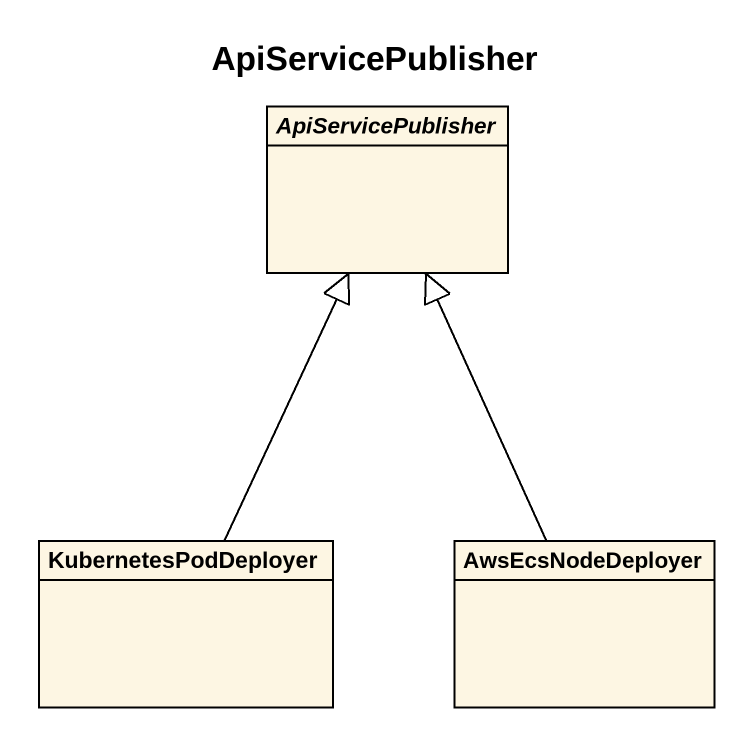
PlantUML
@startuml
title ApiServicePublisher
hide circle
hide empty members
abstract class ApiServicePublisher
class KubernetesPodDeployer
class AwsEcsNodeDeployer
KubernetesPodDeployer -up-|> ApiServicePublisher
AwsEcsNodeDeployer -up-|> ApiServicePublisher
@enduml
